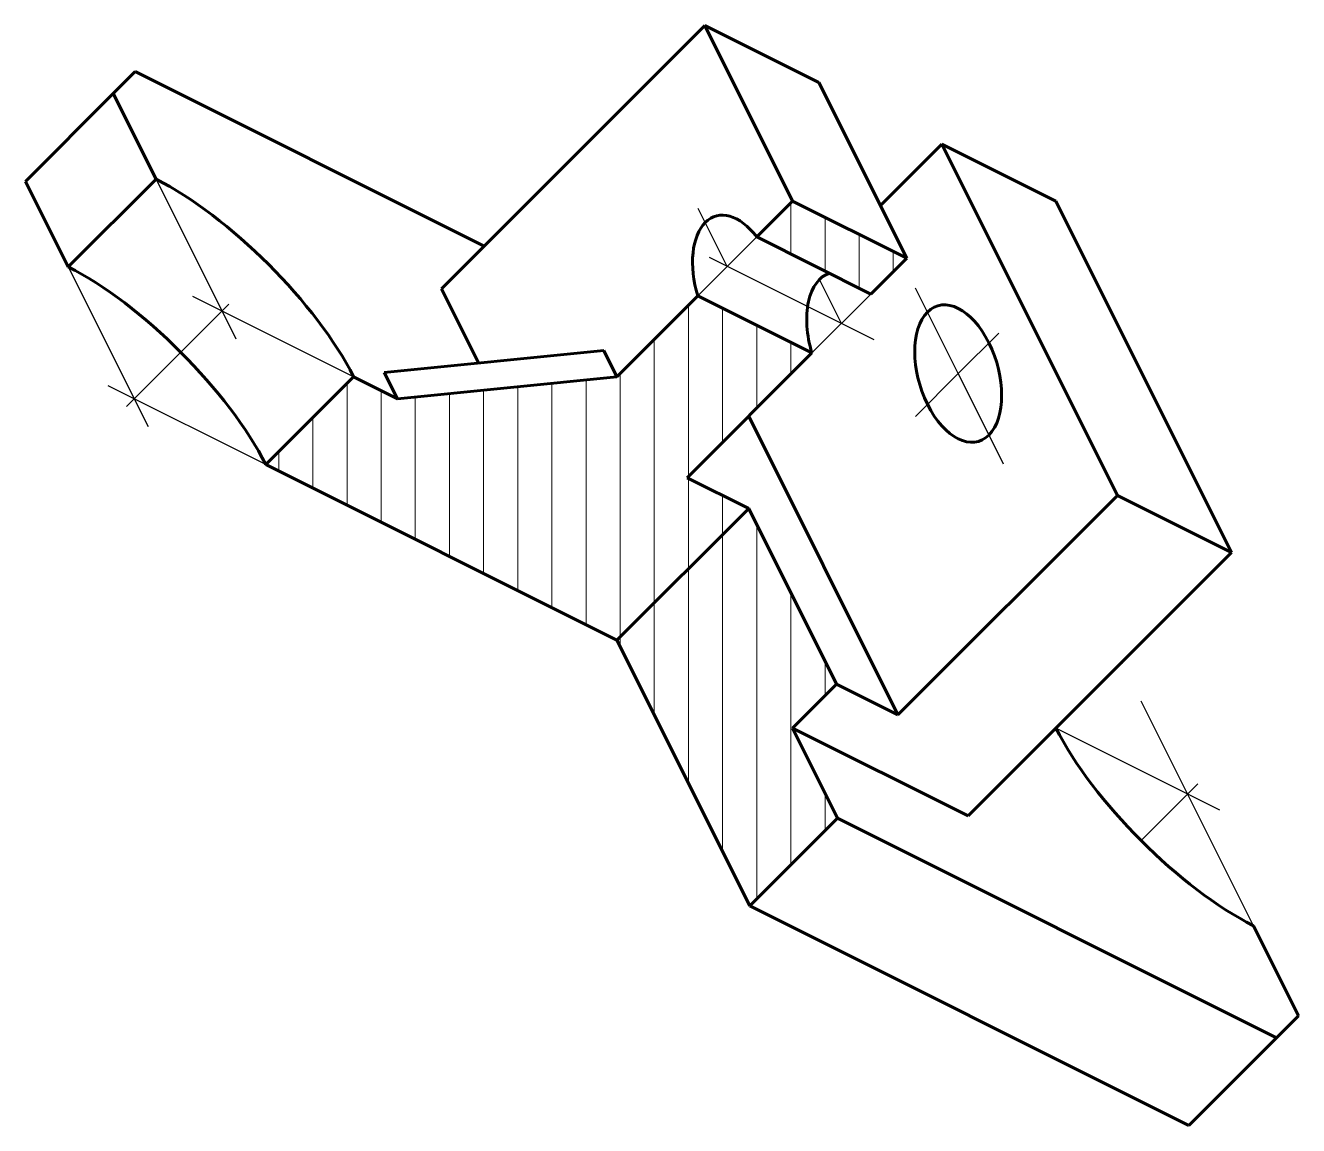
# Model space of a CAD drawing. Header units: millimetres. Extents: x 328.1 to 424.8, y 102.1 to 185.6.
import ezdxf

# ---------------------------------------------------------------- set-up
doc = ezdxf.new("R2010")
doc.units = ezdxf.units.MM
doc.linetypes.add('осевая2', pattern=[28.575, 19.05, -3.175, 3.175, -3.175])
doc.layers.add('1-оси', color=1, linetype='осевая2')
doc.layers.add('PV-21B', color=7, linetype='Continuous', lineweight=60)
doc.layers.add('ШТРИХОВКА', color=7, linetype='Continuous', lineweight=20)

# ---------------------------------------------------------------- blocks, each defined once
blk = doc.blocks.new('*U7')
at = {"layer": 'PV-21B'}
for p, q in [((359.73, 165.585, 525.315), (379.73, 185.585, 565.315)), ((388.396, 181.252, 569.649), (379.73, 185.585, 565.315)), ((379.73, 185.585, 565.315), (386.396, 172.252, 558.649)), ((336.481, 182.082, 518.564), (334.815, 180.416, 515.23)), ((362.978, 168.834, 531.812), (336.481, 182.082, 518.564)), ((395.063, 167.919, 562.982), (388.396, 181.252, 569.649)), ((328.148, 173.749, 501.897), (334.815, 180.416, 515.23)), ((334.815, 180.416, 515.23), (338.063, 173.919, 511.982)), ((393.063, 171.919, 564.982), (397.73, 176.585, 574.315)), ((397.73, 176.585, 574.315), (411.063, 149.919, 560.982)), ((406.396, 172.252, 578.649), (397.73, 176.585, 574.315)), ((328.148, 173.749, 501.897), (331.396, 167.252, 498.649)), ((331.396, 167.252, 498.649), (338.063, 173.919, 511.982)), ((383.678, 169.534, 553.212), (386.396, 172.252, 558.649)), ((386.396, 172.252, 558.649), (395.063, 167.919, 562.982)), ((419.73, 145.585, 565.315), (406.396, 172.252, 578.649)), ((392.345, 165.2, 557.545), (383.678, 169.534, 553.212)), ((395.063, 167.919, 562.982), (392.345, 165.2, 557.545)), ((362.539, 159.966, 522.506), (359.73, 165.585, 525.315)), ((373.063, 158.919, 531.982), (379.203, 165.058, 544.261)), ((379.203, 165.058, 544.261), (387.869, 160.725, 548.594)), ((372.063, 160.919, 532.982), (355.396, 159.252, 514.649)), ((372.063, 160.919, 532.982), (373.063, 158.919, 531.982)), ((387.869, 160.725, 548.594), (378.396, 151.252, 529.649)), ((346.396, 152.252, 498.649), (353.063, 158.919, 511.982)), ((353.063, 158.919, 511.982), (356.396, 157.252, 513.649)), ((355.396, 159.252, 514.649), (356.396, 157.252, 513.649)), ((356.396, 157.252, 513.649), (373.063, 158.919, 531.982)), ((394.396, 133.252, 527.649), (383.063, 155.919, 538.982)), ((373.063, 138.919, 511.982), (346.396, 152.252, 498.649)), ((378.396, 151.252, 529.649), (383.063, 148.919, 531.982)), ((394.396, 133.252, 527.649), (411.063, 149.919, 560.982)), ((411.063, 149.919, 560.982), (419.73, 145.585, 565.315)), ((373.063, 138.919, 511.982), (383.063, 148.919, 531.982)), ((383.063, 148.919, 531.982), (389.73, 135.585, 525.315)), ((399.73, 125.585, 525.315), (419.73, 145.585, 565.315)), ((383.148, 118.749, 501.897), (373.063, 138.919, 511.982)), ((389.73, 135.585, 525.315), (386.396, 132.252, 518.649)), ((389.73, 135.585, 525.315), (394.396, 133.252, 527.649)), ((386.396, 132.252, 518.649), (389.815, 125.416, 515.23)), ((399.73, 125.585, 525.315), (386.396, 132.252, 518.649)), ((389.815, 125.416, 515.23), (383.148, 118.749, 501.897)), ((389.815, 125.416, 515.23), (423.148, 108.749, 531.897)), ((383.148, 118.749, 501.897), (416.481, 102.082, 518.564)), ((424.815, 110.416, 535.23), (421.396, 117.252, 538.649)), ((423.148, 108.749, 531.897), (424.815, 110.416, 535.23)), ((416.481, 102.082, 518.564), (423.148, 108.749, 531.897))]:
    blk.add_line(p, q, dxfattribs=at)
at = {"layer": 'PV-21B', "extrusion": (0.57735, 0.57735, -0.57735)}
for centre, major_axis, start_param, end_param in [((343.063, 163.919, 506.982), (10.607, -10.607), -2.356194, -0.785398), ((382.102, 165.973, 548.075), (0, 4.95, 4.95), -2.068842, 0.498046), ((336.396, 157.252, 493.649), (10.607, -10.607), -2.356194, -0.785398), ((398.971, 159.163, 558.134), (0, 4.95, 4.95), -0.785398, 5.497787), ((416.396, 127.252, 543.649), (-10.607, 10.607), -2.356194, -0.785398)]:
    blk.add_ellipse(centre, major_axis=major_axis, ratio=0.57735, start_param=start_param, end_param=end_param, dxfattribs=at)
at = {"layer": 'PV-21B', "extrusion": (-0.57735, -0.57735, 0.57735)}
blk.add_ellipse((390.768, 161.64, 552.408), major_axis=(0, -4.95, -4.95), ratio=0.57735, start_param=-2.643547, end_param=-1.07275, dxfattribs=at)

msp = doc.modelspace()

# ---------------------------------------------------------------- hatches: boundary and pattern name
at = {"layer": 'ШТРИХОВКА', "extrusion": (-0.57735, -0.57735, 0.57735)}
h = msp.add_hatch(dxfattribs=at)
h.set_pattern_fill('ANSI31', color=256, angle=75)
h.paths.add_polyline_path([(160.615, 689.509), (151.423, 684.202), (151.423, 677.543), (160.615, 682.85)])
h.paths.add_polyline_path([(165.565, 651.542), (160.615, 648.684), (160.615, 671.888), (151.423, 666.581), (151.423, 651.542), (140.816, 629.088), (137.281, 627.047), (137.281, 610.717), (165.565, 627.047)])
h.paths.add_polyline_path([(179.707, 643.377), (165.565, 651.542), (165.565, 627.047), (186.958, 614.696), (186.958, 631.026), (179.707, 635.212)])

# ---------------------------------------------------------------- linework, layer by layer
at = {"layer": '1-оси', "extrusion": (-0.57735, -0.57735, 0.57735)}
for p, q in [((338.063, 173.919, 511.982), (344.121, 161.803, 505.924)), ((381.44, 167.296, 548.736), (379.24, 171.697, 550.937)), ((383.678, 169.534, 553.212), (379.203, 165.058, 544.261)), ((331.396, 167.252, 498.649), (337.456, 155.132, 492.589)), ((380.057, 167.988, 548.045), (392.557, 161.738, 554.294)), ((390.107, 162.963, 553.07), (388.435, 166.307, 554.742)), ((398.971, 159.163, 558.134), (395.729, 165.647, 561.376)), ((343.579, 164.435, 508.014), (335.819, 156.674, 492.493)), ((353.063, 158.919, 511.982), (340.853, 165.024, 505.877)), ((392.345, 165.2, 557.545), (387.869, 160.725, 548.594)), ((398.971, 159.163, 558.134), (402.047, 162.238, 564.285)), ((398.971, 159.163, 558.134), (395.72, 155.911, 551.631)), ((398.971, 159.163, 558.134), (402.392, 152.32, 554.712)), ((346.396, 152.252, 498.649), (334.422, 158.239, 492.661)), ((421.396, 117.252, 538.649), (411.396, 137.252, 548.649)), ((418.839, 126.031, 544.87), (406.396, 132.252, 538.649)), ((417.168, 128.024, 545.192), (412.861, 123.717, 536.577))]:
    msp.add_line(p, q, dxfattribs=at)

# ---------------------------------------------------------------- block references
at = {"layer": '1-оси'}
msp.add_blockref('*U7', (0, 0), dxfattribs=at)

doc.saveas('drawing.dxf')
